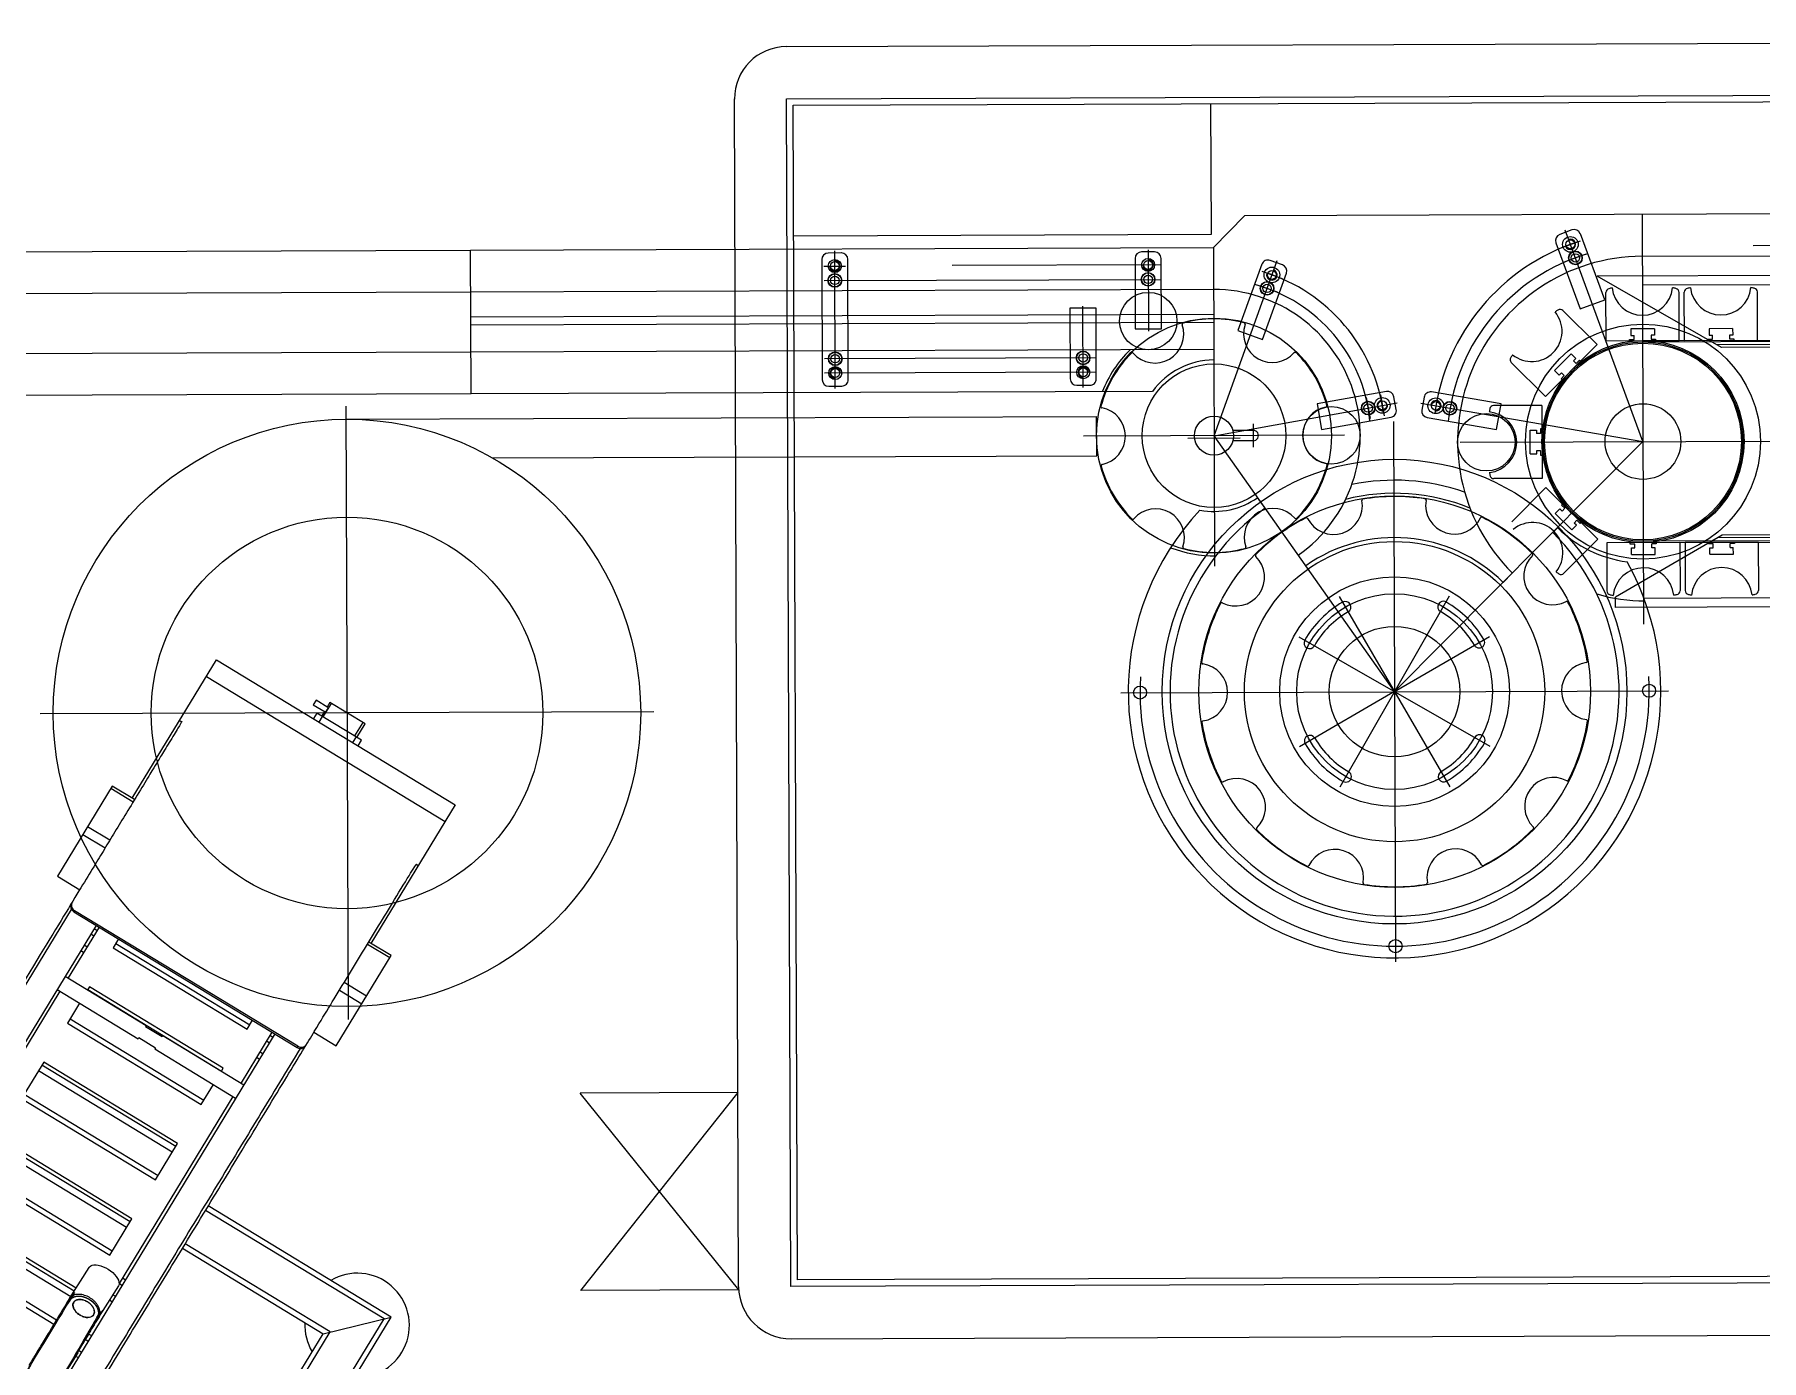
# Model space of a CAD drawing. Header units: millimetres. Extents: x -62354 to 129108, y -71259 to 35407.
# Drawn here: x 23519 to 24841, y 5305 to 6321 of the extents above; entities that cross this region are included whole.
import ezdxf

# ---------------------------------------------------------------- set-up
doc = ezdxf.new("R2010")
doc.units = ezdxf.units.MM
doc.header["$MEASUREMENT"] = 0
doc.layers.add('1st FL Layout xrf$0$CR-Machine', color=7, linetype='Continuous', transparency=0.5)

# ---------------------------------------------------------------- blocks, each defined once
blk = doc.blocks.new('1st FL Layout xrf$0$CAXBLOCK6971_1')
for p, q in [((-998637.6, -1241018.4), (-998637.6, -1241038.4)), ((-998630.7, -1241038.4), (-998630.7, -1241018.4)), ((-998596.1, -1241018.4), (-998596.1, -1241038.4)), ((-998485, -1241036.4), (-998485, -1241250.4)), ((-998749.4, -1241065.9), (-999054.9, -1241065.9)), ((-998691.8, -1241065.9), (-998737.4, -1241065.9)), ((-998714.5, -1241065.9), (-998714.5, -1241063.4)), ((-998709.6, -1241065.9), (-998709.6, -1241063.4)), ((-998699.8, -1241065.9), (-998699.8, -1241063.4)), ((-998694.9, -1241065.9), (-998694.9, -1241063.4)), ((-998737.3, -1241083.4), (-998737.3, -1241203.4)), ((-998470, -1241128.4), (-998465, -1241128.4)), ((-998461, -1241127.7), (-998465, -1241127.7)), ((-998453, -1241128.8), (-998465, -1241128.8)), ((-998465, -1241158.4), (-998470, -1241158.4)), ((-998453, -1241157.2), (-998465, -1241157.2)), ((-998947.5, -1241198.7), (-998947.5, -1241198.7)), ((-998979, -1241221.4), (-999007, -1241220.9)), ((-998982, -1241223.4), (-998982, -1241221.3)), ((-998977.1, -1241223.4), (-998977.1, -1241221)), ((-998967.3, -1241223.4), (-998967.3, -1241221)), ((-998962.4, -1241223.4), (-998962.4, -1241221)), ((-998932, -1241223.4), (-998932, -1241221.2)), ((-998927.1, -1241223.4), (-998927.1, -1241221.2)), ((-998917.3, -1241223.4), (-998917.3, -1241220.9)), ((-998749.4, -1241220.9), (-998917.2, -1241220.9)), ((-998912.4, -1241223.4), (-998912.4, -1241220.9)), ((-998691.8, -1241220.9), (-998737.4, -1241220.9)), ((-998714.5, -1241223.4), (-998714.5, -1241220.9)), ((-998709.6, -1241223.4), (-998709.6, -1241220.9)), ((-998699.8, -1241223.4), (-998699.8, -1241220.9)), ((-998694.9, -1241223.4), (-998694.9, -1241220.9)), ((-998637.6, -1241248.4), (-998637.6, -1241268.4)), ((-998630.7, -1241268.4), (-998630.7, -1241248.4)), ((-998596.1, -1241248.4), (-998596.1, -1241268.4)), ((-998993.8, -1241374.4), (-998868.9, -1241374.4)), ((-998993.8, -1241412.4), (-998830.9, -1241412.4))]:
    blk.add_line(p, q)
at = {"color": 253}
for p, q in [((-998965.9, -1241083.4), (-998965.9, -1241194.4)), ((-998945, -1241083.4), (-998945, -1241194.5)), ((-998939.9, -1241083.4), (-998939.9, -1241194.5)), ((-998898.4, -1241083.4), (-998898.4, -1241203.4)), ((-998877.4, -1241083.4), (-998877.4, -1241203.4)), ((-998872.3, -1241083.4), (-998872.3, -1241203.4)), ((-998830.9, -1241083.4), (-998830.9, -1241203.4)), ((-998809.9, -1241083.4), (-998809.9, -1241203.4)), ((-998804.8, -1241083.4), (-998804.8, -1241203.4)), ((-998763.4, -1241083.4), (-998763.4, -1241203.4)), ((-998695.8, -1241083.4), (-998695.8, -1241203.4))]:
    blk.add_line(p, q, dxfattribs=at)
for points in [[(-998594.3, -1241038.4), (-998594.3, -1241018.4), (-998675.1, -1241018.4), (-998675.1, -1241038.4)], [(-998691.8, -1241063.4), (-999114, -1241063.4), (-999114, -1241040.9), (-998691.2, -1241040.9)], [(-998594.3, -1241036.4), (-998470, -1241036.4), (-998470, -1241250.4), (-998594.3, -1241250.4)], [(-998749.4, -1241063.4), (-998749.4, -1241135.9), (-998748.4, -1241135.9), (-998748.4, -1241150.9), (-998749.4, -1241150.9), (-998749.4, -1241223.4)], [(-998737.4, -1241063.4), (-998737.4, -1241135.9), (-998738.4, -1241135.9), (-998738.4, -1241150.9), (-998737.4, -1241150.9), (-998737.4, -1241223.4)], [(-998470, -1241163.4), (-998465, -1241163.4), (-998465, -1241123.4), (-998470, -1241123.4)], [(-998465, -1241159.2), (-998453, -1241159.2), (-998453, -1241127.7), (-998457, -1241127.7)], [(-998457, -1241128.3), (-998457, -1241117.7), (-998461, -1241117.7), (-998461, -1241128.3)], [(-998946.6, -1241194.4), (-998918.6, -1241194.9), (-998918.1, -1241194.9), (-998917, -1241195.3), (-998916, -1241196), (-998915.1, -1241197), (-998914.2, -1241198.4), (-998913.5, -1241200), (-998912.9, -1241201.8), (-998912.5, -1241203.8), (-998912.3, -1241205.9), (-998912.2, -1241208.1), (-998912.3, -1241210.3), (-998912.6, -1241212.4), (-998913.1, -1241214.4), (-998913.7, -1241216.2), (-998914.4, -1241217.9), (-998915.3, -1241219.2), (-998916.3, -1241220.2), (-998917.3, -1241221), (-998918.4, -1241221.3), (-998919, -1241221.4), (-998941.3, -1241221)], [(-998691.8, -1241223.4), (-999114, -1241223.4), (-999114, -1241245.9)], [(-998868.9, -1241248.4), (-998868.9, -1241374.4), (-998830.9, -1241412.4), (-998830.9, -1241248.4)], [(-998675.1, -1241248.4), (-998675.1, -1241268.4), (-998594.3, -1241268.4), (-998594.3, -1241248.4)]]:
    blk.add_lwpolyline(points)
blk.add_lwpolyline([(-998690.8, -1241043.4), (-998691.8, -1241043.4), (-998691.8, -1241243.4), (-998690.8, -1241243.4)], close=True)
for points in [[(-998937.3, -1241194.6), (-998937.3, -1241083.4), (-998969.8, -1241083.4), (-998969.8, -1241194.4)], [(-998749.4, -1241083.4), (-998767.3, -1241083.4), (-998767.3, -1241203.4), (-998749.4, -1241203.4)], [(-998737.4, -1241203.4), (-998734.7, -1241203.4), (-998734.7, -1241083.4), (-998737.4, -1241083.4)], [(-998691.8, -1241083.4), (-998699.7, -1241083.4), (-998699.7, -1241203.4), (-998691.8, -1241203.4)], [(-998993.8, -1241378.4), (-998864.9, -1241378.4), (-998864.9, -1241248.4)], [(-998993.8, -1241408.4), (-998834.9, -1241408.4), (-998834.9, -1241248.4)]]:
    blk.add_lwpolyline(points, dxfattribs=at)
for points in [[(-998902.3, -1241203.4), (-998869.7, -1241203.4), (-998869.7, -1241083.4), (-998902.3, -1241083.4)], [(-998834.8, -1241203.4), (-998802.2, -1241203.4), (-998802.2, -1241083.4), (-998834.8, -1241083.4)]]:
    blk.add_lwpolyline(points, close=True, dxfattribs=at)
for centre, radius, start, end in [((-998687.1, -1241043.1), 4.7, 94.4019, 183.8113), ((-998686.1, -1241043.1), 4.7, 94.4019, 183.8113), ((-998946.5, -1241195.3), 0.902, 97.4886, 185.9239), ((-998979, -1241217.7), 3.67, 269.9227, 297.2781), ((-998946.8, -1241220), 0.913, 172.9416, 260.5595), ((-998687.1, -1241243.7), 4.7, 176.1887, 265.5981), ((-998686.1, -1241243.7), 4.7, 176.1887, 265.5981)]:
    blk.add_arc(centre, radius, start, end)
for start, end in [(118.3594, 151.6406), (208.3594, 61.6406)]:
    blk.add_arc((-998849.9, -1241393.4), 40, start, end, dxfattribs=at)
for points, weights, degree, knots in [([(-998524.5, -1241036.4), (-998524.5, -1241037.4), (-998524.5, -1241038.4), (-998606, -1241038.4), (-998687.5, -1241038.4), (-998899.5, -1241038.4), (-999111.5, -1241038.4), (-999114, -1241038.4), (-999114, -1241040.9)], [1, 1, 1, 1, 1, 1, 1, 0.707106781187, 1], 2, [0, 0, 0, 1, 1, 2, 2, 3, 3, 4.570796, 4.570796, 4.570796]), ([(-999007.9, -1241219.9), (-999008.1, -1241219.9), (-999008.6, -1241219.8), (-999009.3, -1241219.3), (-999009.9, -1241218.4), (-999010.5, -1241217.2), (-999011, -1241215.8), (-999011.4, -1241214.1), (-999011.7, -1241212.2), (-999011.8, -1241210.2), (-999011.9, -1241208.2), (-999011.8, -1241205.4), (-999011.4, -1241202.1), (-999010.8, -1241199.4), (-999010.1, -1241197.6), (-999009.5, -1241196.6), (-999008.8, -1241195.8), (-999008.2, -1241195.5), (-999007.8, -1241195.4), (-999007.6, -1241195.4), (-999006.2, -1241195.4), (-999004.7, -1241195.4), (-999003.2, -1241195.4), (-999001.7, -1241195.4), (-999000.1, -1241195.4), (-998998.5, -1241195.4), (-998996.8, -1241195.4), (-998995.1, -1241195.4), (-998993.4, -1241195.4), (-998991.5, -1241195.4), (-998989.7, -1241195.4), (-998987.9, -1241195.4), (-998985.9, -1241195.4), (-998984, -1241195.4), (-998982, -1241195.4), (-998979.9, -1241195.4), (-998977.9, -1241195.4), (-998975.8, -1241195.4), (-998973.6, -1241195.4), (-998971.4, -1241195.4), (-998969.2, -1241195.4), (-998966.9, -1241195.4), (-998964.6, -1241195.4), (-998962.3, -1241195.4), (-998959.9, -1241195.4), (-998957.4, -1241195.4), (-998955, -1241195.4), (-998952.5, -1241195.4), (-998950, -1241195.4), (-998947.4, -1241195.4), (-998947, -1241195.5), (-998946.1, -1241195.5), (-998944.7, -1241196.1), (-998943.5, -1241197), (-998942.3, -1241198.1), (-998941.3, -1241199.6), (-998940.5, -1241201.3), (-998939.9, -1241203.2), (-998939.5, -1241205.2), (-998939.4, -1241207.2), (-998939.5, -1241210), (-998940.2, -1241213.3), (-998941.6, -1241216), (-998943, -1241217.7), (-998944.2, -1241218.8), (-998945.5, -1241219.5), (-998946.7, -1241219.9), (-998947.4, -1241219.9), (-998947.7, -1241219.9), (-998950.2, -1241219.9), (-998952.8, -1241219.9), (-998955.3, -1241219.9), (-998957.7, -1241219.9), (-998960.1, -1241219.9), (-998962.6, -1241219.9), (-998964.9, -1241219.9), (-998967.2, -1241219.9), (-998969.5, -1241219.9), (-998971.7, -1241219.9), (-998973.9, -1241219.9), (-998976.1, -1241219.9), (-998978.1, -1241219.9), (-998980.2, -1241219.9), (-998982.3, -1241219.9), (-998984.2, -1241219.9), (-998986.2, -1241219.9), (-998988.2, -1241219.9), (-998990, -1241219.9), (-998991.8, -1241219.9), (-998993.7, -1241219.9), (-998995.4, -1241219.9), (-998997.1, -1241219.9), (-998998.8, -1241219.9), (-999000.4, -1241219.9), (-999001.9, -1241219.9), (-999003.5, -1241219.9), (-999005, -1241219.9), (-999006.4, -1241219.9), (-999007.9, -1241219.9), (-999007.9, -1241220.5), (-999007.5, -1241220.9), (-999007, -1241220.9)], [1, 1, 1, 1, 1, 1, 1, 1, 1, 1, 1, 1, 1, 1, 1, 1, 1, 1, 1, 1, 1, 1, 1, 1, 1, 1, 1, 1, 1, 1, 1, 1, 1, 1, 1, 1, 1, 1, 1, 1, 1, 1, 1, 1, 1, 1, 1, 1, 1, 1, 1, 1, 1, 1, 1, 1, 1, 1, 1, 1, 1, 1, 1, 1, 1, 1, 1, 1, 1, 1, 1, 1, 1, 1, 1, 1, 1, 1, 1, 1, 1, 1, 1, 1, 1, 1, 1, 1, 1, 1, 1, 1, 1, 1, 1, 1, 1, 1, 1, 0.805971230527, 0.805971230527, 1], 3, [0, 0, 0, 0, 2648000.353427, 5295998.999783, 7942933.804306, 10589688.956418, 13222994.206849, 15856002.971847, 18443850.399643, 21031463.622021, 23568057.415761, 26104626.015657, 31110171.65907, 36148377.318339, 38722587.466371, 41297000.703268, 43920811.161146, 46544675.66223, 48212981.891642, 48212981.891642, 48212981.891642, 48212982.891642, 48212982.891642, 48212982.891642, 48212983.891642, 48212983.891642, 48212983.891642, 48212984.891642, 48212984.891642, 48212984.891642, 48212985.891642, 48212985.891642, 48212985.891642, 48212986.891642, 48212986.891642, 48212986.891642, 48212987.891642, 48212987.891642, 48212987.891642, 48212988.891642, 48212988.891642, 48212988.891642, 48212989.891642, 48212989.891642, 48212989.891642, 48212990.891642, 48212990.891642, 48212990.891642, 48212991.891642, 48212991.891642, 48212991.891642, 50823378.74936, 53508910.447764, 56117734.313917, 58802526.020803, 61396819.425088, 64068788.23179, 66617952.049346, 69244214.971941, 71743575.500606, 74317341.513522, 79322577.084885, 84360470.648957, 86899278.656569, 89509004.079699, 92096167.201771, 94756591.07515, 96424793.960158, 96424793.960158, 96424793.960158, 96424794.960158, 96424794.960158, 96424794.960158, 96424795.960158, 96424795.960158, 96424795.960158, 96424796.960158, 96424796.960158, 96424796.960158, 96424797.960158, 96424797.960158, 96424797.960158, 96424798.960158, 96424798.960158, 96424798.960158, 96424799.960158, 96424799.960158, 96424799.960158, 96424800.960158, 96424800.960158, 96424800.960158, 96424801.960158, 96424801.960158, 96424801.960158, 96424802.960158, 96424802.960158, 96424802.960158, 96424803.960158, 96424803.960158, 96424803.960158, 96424805.525715, 96424805.525715, 96424805.525715, 96424805.525715]), ([(-998691.2, -1241245.9), (-998902.6, -1241245.9), (-999114, -1241245.9), (-999114, -1241248.4), (-999111.5, -1241248.4), (-998899.5, -1241248.4), (-998687.5, -1241248.4), (-998606, -1241248.4), (-998524.5, -1241248.4), (-998524.5, -1241249.4), (-998524.5, -1241250.4)], [1, 1, 1, 0.707106781187, 1, 1, 1, 1, 1, 1, 1], 2, [0, 0, 0, 1, 1, 2.570796, 2.570796, 3.570796, 3.570796, 4.570796, 4.570796, 5.570796, 5.570796, 5.570796])]:
    blk.add_rational_spline(points, weights, degree=degree, knots=knots)
for points, knots in [([(-998457, -1241128.3), (-998457, -1241128.3), (-998457, -1241128.4), (-998457.4, -1241128.5), (-998457.9, -1241128.6), (-998458.4, -1241128.6), (-998458.8, -1241128.6), (-998459, -1241128.6), (-998459.2, -1241128.6), (-998459.6, -1241128.6), (-998460.2, -1241128.6), (-998460.7, -1241128.5), (-998460.9, -1241128.4), (-998460.9, -1241128.3), (-998460.9, -1241128.3)], [0, 0, 0, 0, 3297181.525555, 6625213.198178, 9942371.015582, 13213164.437051, 15224350.059397, 15224350.059397, 15224350.059397, 18424408.824574, 21623373.082012, 24853080.870891, 28139327.300959, 30448716.460363, 30448716.460363, 30448716.460363, 30448716.460363]), ([(-998947, -1241220.9), (-998945.1, -1241221), (-998943.2, -1241221), (-998941.2, -1241221), (-998943.8, -1241221), (-998946.3, -1241221), (-998948.8, -1241221), (-998951.3, -1241221), (-998953.7, -1241221), (-998956.1, -1241221), (-998958.4, -1241221), (-998960.7, -1241221), (-998963, -1241221), (-998965.2, -1241221), (-998967.4, -1241221), (-998969.6, -1241221), (-998971.7, -1241221), (-998973.7, -1241221), (-998975.8, -1241221), (-998977.8, -1241221), (-998979.7, -1241221), (-998981.7, -1241221), (-998983.5, -1241221), (-998985.3, -1241221), (-998987.1, -1241221), (-998988.8, -1241221), (-998990.5, -1241221), (-998992.2, -1241221), (-998993.8, -1241221), (-998995.4, -1241221), (-998996.9, -1241221), (-998998.4, -1241221), (-998999.8, -1241221), (-999001.2, -1241221), (-999003.2, -1241221), (-999005.1, -1241221), (-999007, -1241220.9), (-999005.5, -1241220.9), (-999004.1, -1241220.9), (-999002.6, -1241220.9), (-999001, -1241220.9), (-998999.5, -1241220.9), (-998997.9, -1241220.9), (-998996.2, -1241220.9), (-998994.5, -1241220.9), (-998992.8, -1241220.9), (-998990.9, -1241220.9), (-998989.1, -1241220.9), (-998987.3, -1241220.9), (-998985.3, -1241220.9), (-998983.4, -1241220.9), (-998981.4, -1241220.9), (-998979.4, -1241220.9), (-998977.3, -1241220.9), (-998975.2, -1241220.9), (-998973, -1241220.9), (-998970.9, -1241220.9), (-998968.7, -1241220.9), (-998966.4, -1241220.9), (-998964.1, -1241220.9), (-998961.8, -1241220.9), (-998959.4, -1241220.9), (-998956.9, -1241220.9), (-998954.5, -1241220.9), (-998952, -1241220.9), (-998949.5, -1241220.9), (-998947, -1241220.9), (-998946.7, -1241220.9), (-998945.9, -1241220.9), (-998944.6, -1241220.5), (-998943.3, -1241219.7), (-998942, -1241218.6), (-998940.9, -1241217.2), (-998939.9, -1241215.5), (-998939.1, -1241213.6), (-998938.5, -1241211.6), (-998938.2, -1241209.5), (-998938.1, -1241207.2), (-998938.3, -1241205), (-998938.7, -1241202.9), (-998939.3, -1241200.8), (-998940.2, -1241199), (-998941.2, -1241197.4), (-998942.5, -1241196.1), (-998943.8, -1241195.2), (-998945.2, -1241194.6), (-998946.2, -1241194.5), (-998946.7, -1241194.4), (-998949.2, -1241194.4), (-998951.7, -1241194.4), (-998954.2, -1241194.4), (-998956.6, -1241194.4), (-998959.1, -1241194.4), (-998961.5, -1241194.4), (-998963.8, -1241194.4), (-998966.1, -1241194.4), (-998968.4, -1241194.4), (-998970.6, -1241194.4), (-998972.7, -1241194.4), (-998974.9, -1241194.4), (-998977, -1241194.4), (-998979.1, -1241194.4), (-998981.1, -1241194.4), (-998983.1, -1241194.4), (-998985, -1241194.4), (-998987, -1241194.4), (-998988.8, -1241194.4), (-998990.6, -1241194.4), (-998992.5, -1241194.4), (-998994.2, -1241194.4), (-998995.9, -1241194.4), (-998997.6, -1241194.4), (-998999.2, -1241194.4), (-999000.7, -1241194.4), (-999002.3, -1241194.4), (-999003.8, -1241194.4), (-999005.2, -1241194.4), (-999006.7, -1241194.4)], [0, 0, 0, 0, 1, 1, 1, 2, 2, 2, 3, 3, 3, 4, 4, 4, 5, 5, 5, 6, 6, 6, 7, 7, 7, 8, 8, 8, 9, 9, 9, 10, 10, 10, 11, 11, 11, 12, 12, 12, 13, 13, 13, 14, 14, 14, 15, 15, 15, 16, 16, 16, 17, 17, 17, 18, 18, 18, 19, 19, 19, 20, 20, 20, 21, 21, 21, 22, 22, 22, 1852864.466585, 4726636.97478, 7682441.24324, 10505949.549919, 13408270.445327, 16185384.848104, 19039795.563847, 21802400.770579, 24643578.114899, 27433799.91517, 30306158.056253, 33149395.078638, 36078404.072699, 38966817.187467, 41942259.37196, 44841949.453014, 47826983.424079, 50726071.776149, 53709432.576672, 53709432.576672, 53709432.576672, 53709433.576672, 53709433.576672, 53709433.576672, 53709434.576672, 53709434.576672, 53709434.576672, 53709435.576672, 53709435.576672, 53709435.576672, 53709436.576672, 53709436.576672, 53709436.576672, 53709437.576672, 53709437.576672, 53709437.576672, 53709438.576672, 53709438.576672, 53709438.576672, 53709439.576672, 53709439.576672, 53709439.576672, 53709440.576672, 53709440.576672, 53709440.576672, 53709441.576672, 53709441.576672, 53709441.576672, 53709442.576672, 53709442.576672, 53709442.576672, 53709442.576672]), ([(-998941.7, -1241207.7), (-998941.8, -1241206.7), (-998941.9, -1241204.7), (-998942.9, -1241202), (-998944.3, -1241200), (-998946.2, -1241198.8), (-998948.2, -1241198.5), (-998950.1, -1241199.4), (-998951.8, -1241201.2), (-998952.9, -1241203.7), (-998953.5, -1241206.7), (-998953.4, -1241209.7), (-998952.7, -1241212.5), (-998951.4, -1241214.8), (-998949.8, -1241216.3), (-998947.8, -1241216.8), (-998945.8, -1241216.3), (-998944, -1241214.8), (-998942.6, -1241212.5), (-998941.9, -1241210), (-998941.8, -1241208.3), (-998941.7, -1241207.7)], [0, 0, 0, 0, 2822530.736677, 5644138.248821, 8491853.745853, 11390521.089174, 14328662.291867, 17276679.042145, 20205110.288241, 23098814.504124, 25959061.77868, 28797602.014467, 31630381.490896, 34473921.175787, 37342877.732825, 40246268.145667, 43181635.887313, 46130327.229319, 49060913.192635, 51945361.645602, 53709506.021043, 53709506.021043, 53709506.021043, 53709506.021043]), ([(-998941.7, -1241207.7), (-998941.8, -1241208.7), (-998942, -1241210.7), (-998943, -1241213.3), (-998944.5, -1241215.4), (-998946.4, -1241216.6), (-998948.4, -1241216.8), (-998950.3, -1241215.9), (-998951.9, -1241214.1), (-998953, -1241211.6), (-998953.5, -1241208.6), (-998953.4, -1241205.6), (-998952.6, -1241202.8), (-998951.3, -1241200.5), (-998949.6, -1241199), (-998947.6, -1241198.5), (-998945.6, -1241199), (-998943.8, -1241200.6), (-998942.5, -1241202.9), (-998941.8, -1241205.4), (-998941.8, -1241207.1), (-998941.7, -1241207.7)], [0, 0, 0, 0, 2822535.293701, 5644147.361378, 8491867.456094, 11390539.479363, 14328685.425734, 17276706.935635, 20205142.909732, 23098851.797549, 25959103.690023, 28797648.508681, 31630432.558681, 34473976.834515, 37342938.023531, 40246333.123946, 43181705.604793, 46130401.707511, 49060992.402307, 51945445.512265, 53709592.735947, 53709592.735947, 53709592.735947, 53709592.735947])]:
    blk.add_open_spline(points, degree=3, knots=knots)
blk = doc.blocks.new('1st FL Layout xrf$0$M5')
at = {"layer": '1st FL Layout xrf$0$CR-Machine'}
for p, q in [((24094.6, 7127.8), (26704.6, 7137.1)), ((24057.9, 6177.7), (24054.7, 7087.7)), ((24420.1, 6984), (24419.7, 7084)), ((26435, 7005.1), (24445.5, 6998.1)), ((24445.5, 6998.1), (24421.6, 6974)), ((24696.3, 6987.4), (24686.9, 6983.9)), ((24421.6, 6973.7), (23852.6, 6971.7)), ((24100.1, 6982.9), (24420.1, 6984)), ((24683.9, 6977.5), (24702.6, 6926.8)), ((24687.3, 6973.4), (24702.8, 6979.1)), ((24721.4, 6933.7), (24702.7, 6984.4)), ((24750.2, 6967.2), (26435.1, 6973.1)), ((23852.6, 6971.7), (22852.6, 6968.1)), ((23852.9, 6861.7), (23852.6, 6971.7)), ((24121.6, 6964.6), (24121.9, 6872.6)), ((24136.6, 6969.7), (24126.6, 6969.6)), ((24141.9, 6872.7), (24141.6, 6964.7)), ((24381.6, 6960.5), (24221.6, 6960)), ((24361.6, 6965.5), (24361.8, 6911.5)), ((24376.6, 6970.5), (24366.6, 6970.5)), ((24381.8, 6911.5), (24381.6, 6965.5)), ((24458.7, 6961), (24440.4, 6910.2)), ((24474.5, 6960.6), (24465.1, 6964)), ((24691.1, 6963.1), (24706.6, 6968.8)), ((24750.2, 6964.4), (24750.2, 6964.4)), ((24459.2, 6903.4), (24477.5, 6954.2)), ((26400.5, 6957.9), (24715.5, 6951.9)), ((24810.9, 6897.3), (24715.5, 6951.9)), ((24750.2, 6945.2), (26430.2, 6951.1)), ((23852.7, 6939.7), (22852.7, 6936.1)), ((24421.7, 6941.7), (23852.7, 6939.7)), ((24702.6, 6926.8), (24721.4, 6933.7)), ((23852.7, 6920.7), (24421.7, 6922.7)), ((24331.7, 6927.4), (24311.7, 6927.3)), ((24311.7, 6927.3), (24311.9, 6873.3)), ((24331.9, 6873.4), (24331.7, 6927.4)), ((23852.8, 6914.7), (24421.8, 6916.7)), ((24361.8, 6911.5), (24381.8, 6911.5)), ((24440.4, 6910.2), (24459.2, 6903.4)), ((24750.4, 6902.6), (26430.4, 6908.5)), ((24750.4, 6901.6), (26430.4, 6907.5)), ((23852.8, 6893.7), (22852.8, 6890.1)), ((24421.8, 6895.7), (23852.8, 6893.7)), ((26308.8, 6904.6), (24807.5, 6899.3)), ((26305.4, 6902.5), (24810.9, 6897.3)), ((24126.9, 6867.6), (24136.9, 6867.7)), ((24316.9, 6868.3), (24326.9, 6868.3)), ((23852.9, 6861.7), (22852.9, 6858.1)), ((24375, 6863.5), (23852.9, 6861.7)), ((24554.1, 6863.6), (24501, 6854)), ((24501, 6854), (24504.5, 6834.4)), ((24561.7, 6849.7), (24559.9, 6859.6)), ((24583, 6859.2), (24581.3, 6849.3)), ((24642, 6854.1), (24588.8, 6863.3)), ((24638.6, 6834.4), (24642, 6854.1)), ((24332.2, 6814.4), (24332.1, 6844.4)), ((24504.5, 6834.4), (24557.7, 6843.9)), ((24585.4, 6843.6), (24638.6, 6834.4)), ((24452, 6833.8), (24436.5, 6833.7)), ((24452.1, 6825.8), (24436.5, 6825.7)), ((24461.3, 6774.1), (24455.5, 6782.3)), ((24685.2, 6759.2), (24681.6, 6755.6)), ((24811.4, 6753.5), (24729.7, 6705.9)), ((26430.9, 6754.7), (24750.9, 6748.8)), ((24750.9, 6747.8), (26430.9, 6753.7)), ((26309.4, 6756.8), (24808, 6751.5)), ((26305.9, 6758.7), (24811.4, 6753.5)), ((24643.6, 6717.3), (24650.6, 6724.4)), ((24751.1, 6705.2), (26431.1, 6711.1)), ((24729.7, 6698.2), (24729.7, 6705.9)), ((26401.4, 6704.1), (24729.7, 6698.2)), ((24098.1, 6137.8), (26723.2, 6147.1))]:
    blk.add_line(p, q, dxfattribs=at)
at = {"layer": '1st FL Layout xrf$0$CR-Machine', "color": 253}
for p, q in [((24750, 6999.2), (24751.1, 6685.2)), ((24750.7, 6825.2), (24691, 6987.2)), ((24371.6, 6972.2), (24371.8, 6909.8)), ((24421.6, 6974), (24422.4, 6729.7)), ((24835.1, 6975.5), (26545.1, 6981.5)), ((24123.3, 6959.6), (24139.8, 6959.7)), ((24131.9, 6865.9), (24131.6, 6971.4)), ((24422.1, 6829.7), (24470.4, 6963.9)), ((24123.4, 6948.6), (24381.6, 6949.5)), ((24454.9, 6945.4), (24470.5, 6939.8)), ((24458.7, 6955.7), (24474.2, 6950.1)), ((24321.9, 6866.6), (24321.7, 6929)), ((24331.8, 6889.4), (24123.6, 6888.6)), ((24331.9, 6878.4), (24123.6, 6877.6)), ((24422.1, 6829.7), (24562.5, 6855)), ((24538.7, 6859), (24541.6, 6842.8)), ((24549.5, 6861), (24552.5, 6844.8)), ((24580.5, 6854.5), (24750.7, 6825.2)), ((23757.1, 6852.3), (23758.7, 6382.3)), ((24559.7, 6840.6), (24561.1, 6426.6)), ((24522.1, 6830), (24322.1, 6829.3)), ((24442.1, 6827.7), (24402.1, 6827.6)), ((24560.4, 6633.6), (24422.1, 6829.7)), ((24452, 6838.8), (24452.1, 6820.8)), ((24610.7, 6824.7), (26609.5, 6831.7)), ((24560.4, 6633.6), (24750.7, 6825.2)), ((24350.6, 6632.8), (24770.2, 6634.3)), ((23992.9, 6618.2), (23522.9, 6616.5)), ((24057.5, 6326.4), (23936.6, 6326)), ((24058, 6175.2), (23936.6, 6326)), ((23937.1, 6174.8), (24057.5, 6326.4)), ((24058, 6175.2), (23937.1, 6174.8))]:
    blk.add_line(p, q, dxfattribs=at)
at = {"layer": '1st FL Layout xrf$0$CR-Machine', "ltscale": 6}
for p, q in [((24722.4, 6902.5), (24722.3, 6939.4)), ((24778.4, 6902.7), (24778.3, 6939.6)), ((24782.4, 6902.7), (24782.3, 6939.6)), ((24838.4, 6902.9), (24838.3, 6939.8)), ((24715.5, 6899.6), (24689.3, 6925.6)), ((24743.9, 6903.5), (24743.9, 6906.5)), ((24803.9, 6903.7), (24803.9, 6906.7)), ((24715.5, 6899.6), (24676, 6859.8)), ((24722.4, 6902.5), (24778.4, 6902.7)), ((24740.4, 6902.5), (24740.4, 6903.5)), ((24740.4, 6903.5), (24743.9, 6903.5)), ((24756.9, 6903.6), (24760.4, 6903.6)), ((24760.4, 6903.6), (24760.4, 6902.6)), ((24782.4, 6902.7), (24838.4, 6902.9)), ((24800.4, 6902.7), (24800.4, 6903.7)), ((24800.4, 6903.7), (24803.9, 6903.7)), ((24816.9, 6903.8), (24820.4, 6903.8)), ((24820.4, 6903.8), (24820.4, 6902.8)), ((24676, 6859.8), (24649.8, 6885.8)), ((24697.5, 6887.1), (24699.6, 6885)), ((24702.1, 6887.5), (24699.6, 6885)), ((24702.8, 6886.8), (24702.1, 6887.5)), ((24690.4, 6875.8), (24688, 6873.3)), ((24688, 6873.3), (24688.7, 6872.6)), ((24673.2, 6852.9), (24636.3, 6852.8)), ((24673.2, 6852.9), (24673.4, 6796.9)), ((23757.1, 6842.3), (24332.1, 6844.4)), ((24672.2, 6831.4), (24669.2, 6831.4)), ((24673.2, 6834.9), (24672.2, 6834.9)), ((24672.2, 6834.9), (24672.2, 6831.4)), ((23869.5, 6812.7), (24332.2, 6814.4)), ((24672.3, 6818.4), (24672.3, 6814.9)), ((24672.3, 6814.9), (24673.3, 6814.9)), ((24673.4, 6796.9), (24636.5, 6796.8)), ((24676.3, 6790), (24650.3, 6763.8)), ((24676.3, 6790), (24716, 6750.5)), ((24689, 6777.3), (24688.3, 6776.6)), ((24688.3, 6776.6), (24690.8, 6774.1)), ((24690.8, 6774.1), (24688.7, 6772)), ((24700, 6764.9), (24702.5, 6762.5)), ((24702.5, 6762.5), (24703.2, 6763.2)), ((24716, 6750.5), (24690, 6724.3)), ((24778.9, 6747.9), (24722.9, 6747.7)), ((24722.9, 6747.7), (24723.1, 6710.8)), ((24740.9, 6746.7), (24740.9, 6747.7)), ((24760.9, 6747.8), (24760.9, 6746.8)), ((24778.9, 6747.9), (24779.1, 6711)), ((24838.9, 6748.1), (24782.9, 6747.9)), ((24782.9, 6747.9), (24783.1, 6711)), ((24800.9, 6746.9), (24800.9, 6747.9)), ((24804.4, 6746.9), (24800.9, 6746.9)), ((24820.9, 6747), (24817.4, 6747)), ((24817.4, 6744), (24817.4, 6747)), ((24820.9, 6748), (24820.9, 6747)), ((24838.9, 6748.1), (24839.1, 6711.2)), ((24744.4, 6746.7), (24740.9, 6746.7)), ((24760.9, 6746.8), (24757.4, 6746.8)), ((24757.4, 6743.8), (24757.4, 6746.8))]:
    blk.add_line(p, q, dxfattribs=at)
at = {"layer": '1st FL Layout xrf$0$CR-Machine', "color": 253, "ltscale": 20}
for p, q in [((24518, 6706.4), (24602.8, 6560.8)), ((24602.3, 6706.7), (24518.5, 6560.5)), ((24633.5, 6591.7), (24487.3, 6675.4)), ((24560.4, 6633.6), (24633.2, 6675.9)), ((24560.4, 6633.6), (24487.6, 6591.2))]:
    blk.add_line(p, q, dxfattribs=at)
at = {"layer": '1st FL Layout xrf$0$CR-Machine'}
blk.add_lwpolyline([(24097.9, 6177.8), (24094.7, 7087.8), (26704.7, 7097.1), (26707.9, 6187.1)], close=True, dxfattribs=at)
blk.add_lwpolyline([(26699.7, 7092), (26702.9, 6192), (24102.9, 6182.9), (24099.7, 7082.9), (26699.7, 7092)], dxfattribs=at)
at = {"layer": '1st FL Layout xrf$0$CR-Machine', "ltscale": 6}
for points in [[(24759.4, 6911.6), (24741.4, 6911.5), (24741.4, 6906.5)], [(24741.4, 6906.5), (24743.9, 6906.5)], [(24759.4, 6911.6), (24759.4, 6906.6), (24756.9, 6906.6), (24756.9, 6903.6)], [(24819.3, 6911.8), (24801.3, 6911.7), (24801.4, 6906.7)], [(24801.4, 6906.7), (24803.9, 6906.7)], [(24819.3, 6911.8), (24819.4, 6906.8), (24816.9, 6906.8), (24816.9, 6903.8)], [(24683, 6879.6), (24695.7, 6892.4), (24699.2, 6888.9)], [(24683, 6879.6), (24686.6, 6876.1), (24688.3, 6877.9), (24690.4, 6875.8)], [(24699.2, 6888.9), (24697.5, 6887.1)], [(24664.3, 6815.9), (24664.2, 6833.9), (24669.2, 6833.9)], [(24669.2, 6833.9), (24669.2, 6831.4)], [(24664.3, 6815.9), (24669.3, 6815.9), (24669.3, 6818.4), (24672.3, 6818.4)], [(24696.2, 6757.5), (24683.4, 6770.2), (24686.9, 6773.7)], [(24686.9, 6773.7), (24688.7, 6772)], [(24696.2, 6757.5), (24699.7, 6761.1), (24697.9, 6762.8), (24700, 6764.9)], [(24802, 6738.9), (24801.9, 6743.9), (24804.4, 6743.9), (24804.4, 6746.9)], [(24742, 6738.7), (24741.9, 6743.7), (24744.4, 6743.7), (24744.4, 6746.7)], [(24742, 6738.7), (24760, 6738.8), (24759.9, 6743.8)], [(24759.9, 6743.8), (24757.4, 6743.8)], [(24802, 6738.9), (24820, 6739), (24819.9, 6744)], [(24817.4, 6744), (24819.9, 6744)]]:
    blk.add_lwpolyline(points, dxfattribs=at)
at = {"layer": '1st FL Layout xrf$0$CR-Machine'}
for centre, radius in [((24695.1, 6976.3), 6), ((24695.1, 6976.3), 3.4), ((24131.6, 6959.7), 5), ((24131.6, 6959.7), 3.4), ((24371.6, 6960.5), 5), ((24371.6, 6960.5), 3.4), ((24466.4, 6952.9), 6), ((24698.9, 6965.9), 5.25), ((24698.9, 6965.9), 5), ((24698.9, 6965.9), 3.25), ((24131.6, 6948.7), 5.25), ((24131.6, 6948.7), 5), ((24131.6, 6948.7), 3.25), ((24371.6, 6949.5), 5.25), ((24371.6, 6949.5), 5), ((24371.6, 6949.5), 3.25), ((24462.7, 6942.6), 5.25), ((24462.7, 6942.6), 5), ((24462.7, 6942.6), 3.25), ((24466.4, 6952.9), 3.4), ((24371.7, 6917.5), 22), ((24422.1, 6829.7), 90), ((24750.7, 6825.2), 90), ((24131.9, 6888.7), 5.25), ((24131.9, 6888.7), 5), ((24321.8, 6889.3), 5.25), ((24321.8, 6889.3), 5), ((24321.8, 6889.3), 3.25), ((24750.7, 6825.2), 77.4), ((24750.7, 6825.2), 75.4), ((24131.9, 6877.7), 5), ((24131.9, 6877.7), 3.4), ((24131.9, 6888.7), 3.25), ((24321.9, 6878.3), 5), ((24321.9, 6878.3), 3.4), ((24422.1, 6829.7), 55), ((24540.2, 6850.9), 5.25), ((24540.2, 6850.9), 5), ((24540.2, 6850.9), 3.25), ((24551, 6852.9), 6), ((24551, 6852.9), 3.4), ((24592, 6852.6), 6), ((24592, 6852.6), 3.4), ((24602.8, 6850.7), 5.25), ((24602.8, 6850.7), 5), ((24602.8, 6850.7), 3.25), ((24422.1, 6829.7), 15), ((24512.1, 6830), 22), ((24630.7, 6824.7), 22), ((24560.4, 6633.6), 178), ((24560.4, 6633.6), 115), ((24560.4, 6633.6), 50), ((24365.4, 6632.9), 5), ((24755.4, 6634.3), 5), ((24561.1, 6438.6), 5)]:
    blk.add_circle(centre, radius, dxfattribs=at)
at = {"layer": '1st FL Layout xrf$0$CR-Machine', "color": 253}
for centre, radius in [((24750.7, 6825.2), 76.4), ((24750.7, 6825.2), 29), ((24560.4, 6633.6), 150), ((24560.4, 6633.6), 88)]:
    blk.add_circle(centre, radius, dxfattribs=at)
at = {"layer": '1st FL Layout xrf$0$CR-Machine', "ltscale": 6}
for radius in [225, 150]:
    blk.add_circle((23757.9, 6617.3), radius, dxfattribs=at)
at = {"layer": '1st FL Layout xrf$0$CR-Machine', "ltscale": 20}
blk.add_circle((24560.4, 6633.6), 75, dxfattribs=at)
at = {"layer": '1st FL Layout xrf$0$CR-Machine'}
for centre, radius, start, end in [((24094.7, 7087.8), 40, 90.2023, 180.2023), ((24698, 6982.7), 5, 20.2023, 110.2023), ((24688.6, 6979.2), 5, 110.2023, 200.2023), ((24695.1, 6976.3), 4, 200.2023, 110.2023), ((24126.6, 6964.6), 5, 90.2023, 180.2023), ((24131.6, 6959.7), 4, 180.2023, 90.2023), ((24136.6, 6964.7), 5, 0.2023, 90.2023), ((24366.6, 6965.5), 5, 90.2023, 180.2023), ((24371.6, 6960.5), 4, 180.2023, 90.2023), ((24376.6, 6965.5), 5, 0.2023, 90.2023), ((24463.4, 6959.3), 5, 70.2023, 160.2023), ((24472.8, 6955.9), 5, 340.2023, 70.2023), ((24750.7, 6825.2), 142, 90.2023, 225.2023), ((24466.4, 6952.9), 4, 160.2023, 70.2023), ((24422.1, 6829.7), 112, 305.2023, 90.2023), ((24422.1, 6829.7), 89.5, 75.0425, 105.3622), ((24376.8, 6907.5), 22.1, 221.3143, 19.0903), ((24398.6, 6915), 1, 105.3622, 199.0903), ((24466.8, 6907.8), 22.1, 161.3143, 319.0903), ((24444.9, 6915.2), 1, 341.3143, 75.0425), ((24422.1, 6829.7), 89.5, 135.0425, 165.3622), ((24422.1, 6829.7), 92, 134.3628, 158.5135), ((24359.4, 6892.2), 1, 41.3143, 135.0425), ((24484.2, 6892.6), 1, 45.3622, 139.0903), ((24422.1, 6829.7), 89.5, 15.0425, 45.3622), ((24131.9, 6877.7), 4, 0.2023, 270.2023), ((24321.9, 6878.3), 4, 0.2023, 270.2023), ((24422.1, 6829.7), 58, 90.2023, 144.314), ((24126.9, 6872.6), 5, 180.2023, 270.2023), ((24136.9, 6872.7), 5, 270.2023, 0.2023), ((24316.9, 6873.3), 5, 180.2023, 270.2023), ((24326.9, 6873.3), 5, 270.2023, 0.2023), ((24507.5, 6852.6), 1, 281.3143, 15.0425), ((24551, 6852.9), 4, 100.2023, 10.2023), ((24555, 6858.7), 5, 10.2023, 100.2023), ((24587.9, 6858.3), 5, 80.2023, 170.2023), ((24592, 6852.6), 4, 260.2023, 170.2023), ((24336.4, 6852), 1, 165.3622, 259.0903), ((24332.1, 6829.4), 22.1, 281.3143, 79.0903), ((24512.1, 6830), 22.1, 101.3143, 259.0903), ((24556.8, 6848.8), 5, 280.2023, 10.2023), ((24586.2, 6848.5), 5, 170.2023, 260.2023), ((24452.1, 6829.8), 4, 270.2023, 90.2023), ((24336.6, 6806.7), 1, 101.3143, 195.0425), ((24422.1, 6829.7), 89.5, 195.0425, 225.3622), ((24422.1, 6829.7), 89.5, 315.0425, 345.3622), ((24507.7, 6807.3), 1, 345.3622, 79.0903), ((24377.3, 6751.6), 22.1, 341.3143, 139.0903), ((24560.4, 6633.6), 172, 125.2023, 45.2023), ((24422.1, 6829.7), 58, 259.2272, 305.2023), ((24467.3, 6751.9), 22.1, 41.3143, 199.0903), ((24513.6, 6776.1), 22.1, 206.3434, 10.0613), ((24560.4, 6633.6), 152, 67.6878, 104.3033), ((24536.3, 6780.1), 1, 99.3442, 190.0613), ((24560.4, 6633.6), 149.5, 81.0604, 99.3442), ((24583.5, 6780.3), 1, 350.3434, 81.0604), ((24606.3, 6776.4), 22.1, 170.3434, 334.0613), ((24560.4, 6633.6), 204, 136.9986, 29.1891), ((24359.9, 6766.7), 1, 225.3622, 319.0903), ((24560.4, 6633.6), 149.5, 117.0604, 135.3442), ((24484.7, 6767.1), 1, 221.3143, 315.0425), ((24492.9, 6765.8), 1, 26.3434, 117.0604), ((24627, 6766.3), 1, 63.3442, 154.0613), ((24560.4, 6633.6), 149.5, 45.0604, 63.3442), ((24560.4, 6633.6), 118, 45.2023, 125.2023), ((24750.7, 6825.2), 92.9, 225.2023, 262.4859), ((24422.1, 6829.7), 92, 248.8183, 270.9012), ((24399.2, 6744.2), 1, 161.3143, 255.0425), ((24422.1, 6829.7), 89.5, 255.0425, 285.3622), ((24438.7, 6721.3), 22.1, 242.3434, 46.0613), ((24445.5, 6744.3), 1, 285.3622, 19.0903), ((24454.8, 6737.9), 1, 135.3442, 226.0613), ((24681.5, 6722.2), 22.1, 134.3434, 298.0613), ((24665.3, 6738.7), 1, 314.3434, 45.0604), ((24750.7, 6825.2), 122, 253.1441, 270.712), ((24560.4, 6633.6), 149.5, 153.0604, 171.3442), ((24428, 6700.8), 1, 62.3434, 153.0604), ((24560.4, 6633.6), 79.3, 120.2023, 150.2023), ((24560.4, 6633.6), 70.8, 120.2023, 150.2023), ((24522.7, 6698.4), 4.25, 300.2023, 120.2023), ((24597.7, 6698.6), 4.25, 60.2023, 240.2023), ((24560.4, 6633.6), 70.7, 30.2023, 60.2023), ((24560.4, 6633.6), 79.2, 30.2023, 60.2023), ((24692.3, 6701.8), 1, 27.3442, 118.0613), ((24560.4, 6633.6), 149.5, 9.0604, 27.3442), ((24495.3, 6670.8), 4.25, 150.2023, 330.2023), ((24625.2, 6671.3), 4.25, 210.2023, 30.2023), ((24413.6, 6655.9), 1, 171.3442, 262.0613), ((24410.4, 6633), 22.1, 278.3434, 82.0613), ((24710.4, 6634.1), 22.1, 98.3434, 262.0613), ((24707.1, 6657), 1, 278.3434, 9.0604), ((24560.4, 6633.6), 195, 176.6377, 3.3826), ((24413.8, 6610.2), 1, 98.3434, 189.0604), ((24560.4, 6633.6), 149.5, 189.0604, 207.3442), ((24560.4, 6633.6), 149.5, 333.0604, 351.3442), ((24707.2, 6611.2), 1, 351.3442, 82.0613), ((24495.6, 6595.8), 4.25, 30.2023, 210.2023), ((24560.4, 6633.6), 79.3, 210.2023, 240.2023), ((24560.4, 6633.6), 70.7, 210.2023, 240.2023), ((24560.4, 6633.6), 70.8, 300.2023, 330.2023), ((24560.4, 6633.6), 79.3, 300.2023, 330.2023), ((24625.5, 6596.3), 4.25, 330.2023, 150.2023), ((24428.5, 6565.4), 1, 207.3442, 298.0613), ((24439.4, 6545), 22.1, 314.3434, 118.0613), ((24523.1, 6568.5), 4.25, 240.2023, 60.2023), ((24598.1, 6568.7), 4.25, 120.2023, 300.2023), ((24682.1, 6545.8), 22.1, 62.3434, 226.0613), ((24692.8, 6566.3), 1, 242.3434, 333.0604), ((24455.5, 6528.4), 1, 134.3434, 225.0604), ((24560.4, 6633.6), 149.5, 225.0604, 243.3442), ((24560.4, 6633.6), 149.5, 297.0604, 315.3442), ((24666, 6529.2), 1, 315.3442, 46.0613), ((24514.6, 6490.7), 22.1, 350.3434, 154.0613), ((24607.3, 6491.1), 22.1, 26.3434, 190.0613), ((24493.8, 6500.8), 1, 243.3442, 334.0613), ((24628, 6501.3), 1, 206.3434, 297.0604), ((24537.3, 6486.9), 1, 170.3434, 261.0604), ((24560.4, 6633.6), 149.5, 261.0604, 279.3442), ((24584.5, 6487), 1, 279.3442, 10.0613), ((24097.9, 6177.8), 40, 180.2023, 270.2023)]:
    blk.add_arc(centre, radius, start, end, dxfattribs=at)
at = {"layer": '1st FL Layout xrf$0$CR-Machine', "color": 253}
for centre, radius, start, end in [((24750.7, 6825.2), 161, 108.067, 172.3377), ((24750.7, 6825.2), 150, 106.3798, 174.0249), ((24422.1, 6829.7), 120, 5.4221, 74.9825), ((24422.1, 6829.7), 131, 7.5779, 72.8268)]:
    blk.add_arc(centre, radius, start, end, dxfattribs=at)
at = {"layer": '1st FL Layout xrf$0$CR-Machine', "ltscale": 6}
for centre, radius, start, end in [((24725.3, 6939.4), 3, 102.5401, 180.2023), ((24750.7, 6825.2), 120, 101.3208, 102.5401), ((24750.2, 6945.2), 23.2, 185.7616, 354.6431), ((24750.7, 6825.2), 120, 77.8645, 79.0838), ((24775.3, 6939.5), 3, 0.2023, 77.8645), ((24785.3, 6939.6), 3, 102.5401, 180.2023), ((24810.7, 6825.4), 120, 101.3208, 102.5401), ((24810.2, 6945.4), 23.2, 185.7616, 354.6431), ((24810.7, 6825.4), 120, 77.8645, 79.0838), ((24835.3, 6939.8), 3, 0.2023, 77.8645), ((24665.5, 6909.7), 23.2, 230.7616, 39.6431), ((24750.7, 6825.2), 120, 122.8645, 124.0838), ((24687.2, 6923.4), 3, 45.2023, 122.8645), ((24651.9, 6888), 3, 147.5401, 225.2023), ((24750.7, 6825.2), 120, 146.3208, 147.5401), ((24636.3, 6849.8), 3, 90.2023, 167.8645), ((24750.7, 6825.2), 120, 167.8645, 169.0838), ((24630.7, 6824.7), 23.3, 275.7616, 84.6431), ((24750.7, 6825.2), 120, 191.3208, 192.5401), ((24636.4, 6799.8), 3, 192.5401, 270.2023), ((24666.1, 6740), 23.2, 320.7616, 129.6431), ((24750.7, 6825.2), 92.9, 225.2023, 262.4859), ((24750.7, 6825.2), 120, 236.3208, 237.5401), ((24687.9, 6726.4), 3, 237.5401, 315.2023), ((24751.1, 6705.2), 23.3, 5.7616, 174.6431), ((24811.1, 6705.4), 23.3, 5.7616, 174.6431), ((24726.1, 6710.8), 3, 180.2023, 257.8645), ((24750.7, 6825.2), 120, 257.8645, 259.0838), ((24750.7, 6825.2), 120, 281.3208, 282.5401), ((24776.1, 6710.9), 3, 282.5401, 0.2023), ((24786.1, 6711), 3, 180.2023, 257.8645), ((24810.7, 6825.4), 120, 257.8645, 259.0838), ((24810.7, 6825.4), 120, 281.3208, 282.5401), ((24836.1, 6711.2), 3, 282.5401, 0.2023)]:
    blk.add_arc(centre, radius, start, end, dxfattribs=at)
at = {"layer": '1st FL Layout xrf$0$CR-Machine', "ltscale": 0.2}
blk.add_arc((24560.4, 6633.6), 162, 70.6691, 101.6828, dxfattribs=at)
at = {"layer": '1st FL Layout xrf$0$CR-Machine', "rotation": 58.70513296597002}
blk.add_blockref('1st FL Layout xrf$0$CAXBLOCK6971_1', (-518166.5, 1504503.2), dxfattribs=at)
blk = doc.blocks.new('1st FL Layout xrf')
at = {"layer": '1st FL Layout xrf$0$CR-Machine'}
blk.add_blockref('1st FL Layout xrf$0$M5', (0, -816.5), dxfattribs=at)

msp = doc.modelspace()

# ---------------------------------------------------------------- block references
msp.add_blockref('1st FL Layout xrf', (0, 0))

doc.saveas('drawing.dxf')
